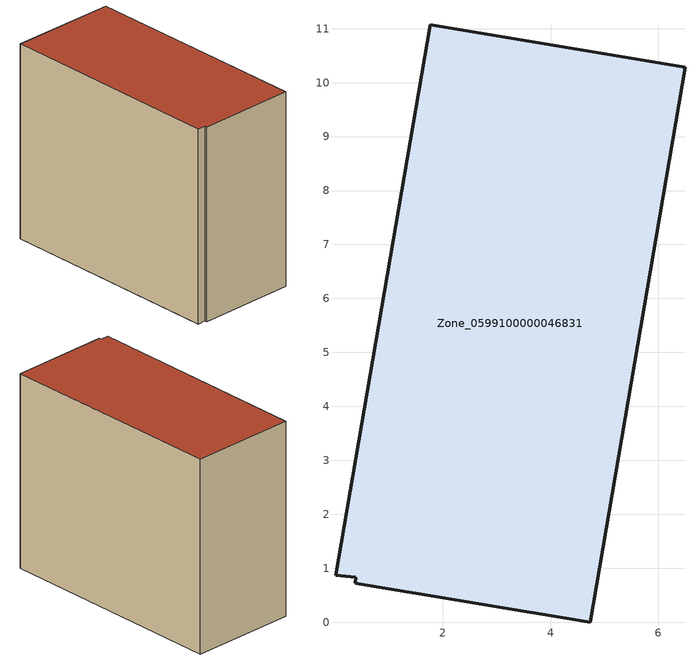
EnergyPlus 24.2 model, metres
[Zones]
Zone_0599100000046831
 floor ground (C_G): 4.74,0 0.38,0.72 0.39,0.83 0.01,0.87 1.77,11.07 6.49,10.28 z0
 wall outside (C_F): 4.74,0 6.49,10.28 1.77,11.07 0.01,0.87 0.39,0.83 0.38,0.72 4.74,0 z0:8.81
 roof outside (C_R): 0.38,0.72 4.74,0 6.49,10.28 1.77,11.07 0.01,0.87 0.39,0.83 z8.81
[BUILDING]
Pand.0599100000046831: North Axis=0; Terrain=City; Loads Convergence Tolerance Value=0.04; Temperature Convergence Tolerance Value=0.4; Solar Distribution=FullExterior; Maximum Number of Warmup Days=25; Minimum Number of Warmup Days=1
[Site:Location]
Rotterdam.The.Hague.AP_ZH_NLD Design_Conditions: Latitude=51.96; Longitude=4.45; Time Zone=1; Elevation=-4.5
[SITE:GROUNDTEMPERATURE:BUILDINGSURFACE]
18, 18, 18, 18, 18, 18, 18, 18, 18, 18, 18, 18
[MATERIAL] Thermal Absorptance=0.9; Solar Absorptance=0.7; Visible Absorptance=0.7
Name | Roughness | Thickness | Conductivity | Density | Specific Heat
G.TI.1975-1991 | MediumSmooth | 0.15 | 0.288461 | 540 | 1210
F.TI.1975-1991 | Rough | 0.3 | 0.230769 | 1920 | 840
R.TI.1975-1991 | MediumRough | 0.2 | 0.153846 | 1500 | 1000
[CONSTRUCTION]
C_G: G.TI.1975-1991
C_F: F.TI.1975-1991
C_R: R.TI.1975-1991
[ZONE]
Zone_0599100000046831: Type=1; Multiplier=1; Ceiling Height=Autocalculate; Volume=Autocalculate; Floor Area=autocalculate; Part of Total Floor Area=Yes
[ZONEINFILTRATION:DESIGNFLOWRATE]
Infil_Zone_0599100000046831: Zone or ZoneList or Space or SpaceList=Zone_0599100000046831; Schedule=AlwaysOn; Design Flow Rate Calculation Method=Flow/Area; Flow Rate per Floor Area=0.003; Constant Term Coefficient=1; Temperature Term Coefficient=0; Velocity Term Coefficient=0; Velocity Squared Term Coefficient=0
[HVACTEMPLATE:ZONE:IDEALLOADSAIRSYSTEM]
Zone_0599100000046831: Maximum Heating Supply Air Temperature=50; Minimum Cooling Supply Air Temperature=13; Maximum Heating Supply Air Humidity Ratio=0.0156; Minimum Cooling Supply Air Humidity Ratio=0.0077; Heating Limit=NoLimit; Cooling Limit=NoLimit; Dehumidification Control Type=ConstantSensibleHeatRatio; Cooling Sensible Heat Ratio=0.7; Dehumidification Setpoint=60; Humidification Control Type=None; Humidification Setpoint=30; Outdoor Air Method=None; Outdoor Air Flow Rate per Person=0.00944; Outdoor Air Flow Rate per Zone Floor Area=0; Outdoor Air Flow Rate per Zone=0; Demand Controlled Ventilation Type=None; Outdoor Air Economizer Type=NoEconomizer; Heat Recovery Type=None; Sensible Heat Recovery Effectiveness=0.7; Latent Heat Recovery Effectiveness=0.65
[ZONECONTROL:THERMOSTAT]
ThermostatControl_Zone_0599100000046831: Zone or ZoneList=Zone_0599100000046831; Control Type Schedule=DualSetpointControlType; Control 1=Thermostat_Zone_0599100000046831; Temperature Difference Between Cutout And Setpoint=0
[THERMOSTATSETPOINT:DUALSETPOINT]
Thermostat_Zone_0599100000046831: Heating Setpoint Temperature Schedule=HeatingSetpoint_Zone_0599100000046831; Cooling Setpoint Temperature Schedule=CoolingSetpoint_Zone_0599100000046831
[SCHEDULE:COMPACT]
HeatingSetpoint_Zone_0599100000046831: Through: 12/31, For: AllDays, Until: 24:00, 21
CoolingSetpoint_Zone_0599100000046831: Through: 12/31, For: AllDays, Until: 24:00, 24
DualSetpointControlType: Through: 12/31, For: AllDays, Until: 24:00, 4
AlwaysOn: Through: 12/31, For: AllDays, Until: 24:00, 1
